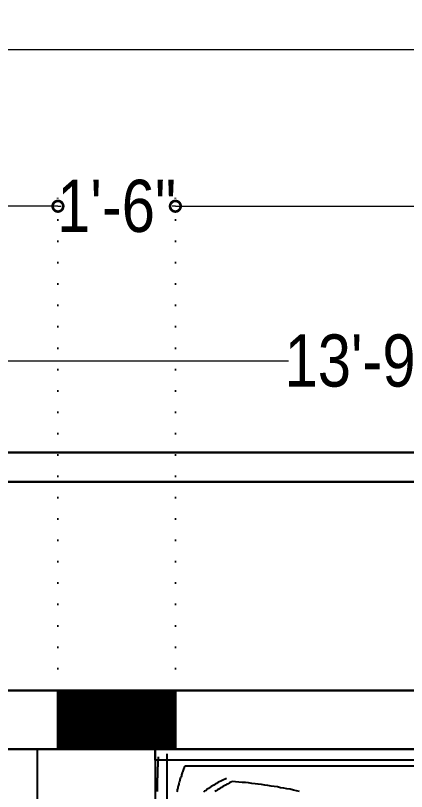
# Model space of a CAD drawing. Extents: x -454308 to 890911, y -14103 to 1343694.
# Drawn here: x 197937.5 to 197997.4, y 662146.7 to 662265.7 of the extents above; entities that cross this region are included whole.
import ezdxf

# ---------------------------------------------------------------- set-up
doc = ezdxf.new("R2010")
doc.units = 0
doc.header["$MEASUREMENT"] = 0
doc.header["$PDMODE"] = 32
doc.linetypes.add('DOT2', pattern=[3.175, 0, -3.175])
for name, color, linetype, lineweight in [('A-Wall', 7, 'Continuous', 30), ('AR- Dim', 159, 'Continuous', 9), ('Text', 55, 'Continuous', 25)]:
    doc.layers.add(name, color=color, linetype=linetype, lineweight=lineweight)
doc.layers.add('FURN', color=250, linetype='Continuous')
doc.styles.add('AA_03.50', font='ARIALN.TTF', dxfattribs={"height": 8})
doc.dimstyles.new('AA_03.50', dxfattribs={"dimtxt": 9, "dimasz": 3.25, "dimexe": 1.75, "dimexo": 3.375, "dimgap": 0.09, "dimtad": 0, "dimdec": 0, "dimzin": 3, "dimdsep": 46, "dimlunit": 4, "dimtxsty": 'AA_03.50', "dimblk": 'DOTSMALL', "dimcen": 0.09, "dimclre": 7, "dimadec": 0, "dimazin": 0, "dimtfac": 1, "dimtdec": 0, "dimtofl": 0, "dimtmove": 0, "dimatfit": 3, "dimfxl": 1, "dimtolj": 1, "dimtzin": 0, "dimlwd": -1, "dimarcsym": 0})

# ---------------------------------------------------------------- blocks, each defined once
blk = doc.blocks.new('BD')
at = {"layer": 'FURN'}
for points in [[(166042.03, 672824.71), (166059.99, 672824.71), (166059.99, 672806.71), (166042.03, 672806.71), (166042.03, 672824.71)], [(166058.8, 672806.26), (166058.55, 672806.26), (166058.31, 672806.3), (166058.06, 672806.3), (166057.81, 672806.3), (166057.57, 672806.3), (166057.36, 672806.3), (166057.12, 672806.34), (166056.87, 672806.34), (166056.62, 672806.34), (166056.38, 672806.34), (166056.17, 672806.34), (166055.92, 672806.34), (166055.68, 672806.34), (166055.43, 672806.38), (166055.18, 672806.38), (166054.94, 672806.38), (166054.73, 672806.38), (166054.49, 672806.38), (166054.24, 672806.38), (166053.99, 672806.38), (166053.75, 672806.38), (166053.5, 672806.38)], [(166058.31, 672731.83), (166058.31, 672806.71), (166059.99, 672806.71), (166059.99, 672731.83), (166058.31, 672731.83)], [(166055.02, 672794.83), (166054.94, 672795.08), (166054.81, 672795.28), (166054.69, 672795.49), (166054.61, 672795.7), (166054.49, 672795.9), (166054.36, 672796.11), (166054.24, 672796.31), (166054.12, 672796.52), (166053.99, 672796.72), (166053.87, 672796.93), (166053.75, 672797.13), (166053.62, 672797.34), (166053.5, 672797.55)], [(166059.29, 672804.9), (165983.23, 672804.9)], [(166055.51, 672795.78), (166055.39, 672795.98), (166055.31, 672796.23), (166055.18, 672796.44), (166055.1, 672796.64), (166054.98, 672796.89), (166054.86, 672797.09), (166054.73, 672797.3), (166054.61, 672797.5), (166054.49, 672797.71), (166054.36, 672797.91), (166054.24, 672798.12), (166054.12, 672798.33), (166053.95, 672798.53), (166053.83, 672798.74), (166053.66, 672798.9), (166053.54, 672799.11), (166053.38, 672799.27)], [(166057.32, 672802.15), (166057.2, 672802.23), (166057.08, 672802.27), (166056.91, 672802.35), (166056.79, 672802.39), (166056.62, 672802.44), (166056.5, 672802.48), (166056.34, 672802.56), (166056.21, 672802.6), (166056.05, 672802.64), (166055.92, 672802.68), (166055.76, 672802.72), (166055.64, 672802.81), (166055.47, 672802.85), (166055.35, 672802.89), (166055.18, 672802.93), (166055.06, 672802.97), (166054.9, 672803.01), (166054.77, 672803.05), (166054.61, 672803.09), (166054.49, 672803.13), (166054.32, 672803.18), (166054.2, 672803.22), (166054.03, 672803.22), (166053.91, 672803.26), (166053.75, 672803.3), (166053.58, 672803.34), (166053.46, 672803.38)], [(166057.36, 672734.91), (166057.36, 672802.15)], [(166053.5, 672784.56), (166053.62, 672785.05), (166053.71, 672785.5), (166053.83, 672786), (166053.91, 672786.49), (166053.99, 672786.98), (166054.08, 672787.48), (166054.2, 672787.97), (166054.28, 672788.46), (166054.32, 672788.91), (166054.4, 672789.41), (166054.49, 672789.9), (166054.57, 672790.39), (166054.61, 672790.89), (166054.69, 672791.38), (166054.73, 672791.87), (166054.81, 672792.37), (166054.86, 672792.86), (166054.9, 672793.35), (166054.94, 672793.89), (166054.98, 672794.38), (166055.02, 672794.87)]]:
    blk.add_lwpolyline(points, dxfattribs=at)
blk = doc.blocks.new('EGVSVS')
at = {"layer": 'A-Wall'}
h = blk.add_hatch(dxfattribs=at)
h.set_pattern_fill('ANSI31', color=256, style=0)
h.set_pattern_definition([(45, (0, 0), (-0.088388347648, 0.088388347648), [])])
h.paths.add_polyline_path([(188258.49, 672097.51), (188258.49, 672106.51), (188240.49, 672106.51), (188240.49, 672097.51)])
blk.add_lwpolyline([(188240.49, 672106.51), (188258.49, 672106.51), (188258.49, 672097.51), (188240.49, 672097.51)], close=True, dxfattribs=at)
blk = doc.blocks.new('_DotSmall')
at = {"color": 0, "linetype": 'ByBlock', "const_width": 0.5}
blk.add_lwpolyline([(-0.0625, 0, 1), (0.0625, 0, 1)], format="xyb", close=True, dxfattribs=at)
blk = doc.blocks.new('*D93')
at = {"layer": 'AR- Dim', "color": 7, "linetype": 'DOT2', "lineweight": -2, "transparency": 16777216}
for p, q in [((197445.19, 662219.9), (197445.19, 662262.21)), ((198165.16, 662219.9), (198165.16, 662262.21))]:
    blk.add_line(p, q, dxfattribs=at)
at = {"layer": 'AR- Dim', "color": 0, "transparency": 16777216}
for p, q in [((197445.19, 662260.46), (197793.79, 662260.46)), ((198165.16, 662260.46), (197816.56, 662260.46))]:
    blk.add_line(p, q, dxfattribs=at)
at = {"layer": 'DEFPOINTS', "color": 0, "lineweight": 30, "transparency": 16777216}
for p in [(198165.16, 662260.46), (197445.19, 662216.52), (198165.16, 662216.52)]:
    blk.add_point(p, dxfattribs=at)
at = {"layer": 'AR- Dim', "color": 0, "transparency": 16777216, "xscale": 3.25, "yscale": 3.25, "zscale": 3.25, "rotation": 180}
blk.add_blockref('_DotSmall', (197445.19, 662260.46), dxfattribs=at)
at = {"layer": 'AR- Dim', "color": 0, "transparency": 16777216, "xscale": 3.25, "yscale": 3.25, "zscale": 3.25}
blk.add_blockref('_DotSmall', (198165.16, 662260.46), dxfattribs=at)
at = {"layer": 'AR- Dim', "color": 0, "lineweight": 30, "transparency": 16777216, "insert": (197805.18, 662260.46), "char_height": 8, "attachment_point": 5, "style": 'AA_03.50'}
blk.add_mtext('\\A1;60\'-0"', dxfattribs=at)
blk = doc.blocks.new('*D108')
at = {"layer": 'AR- Dim', "color": 7, "linetype": 'DOT2', "lineweight": -2, "transparency": 16777216}
for p, q in [((197907.99, 662156.65), (197907.99, 662214.51)), ((198072.79, 662156.61), (198072.79, 662214.51))]:
    blk.add_line(p, q, dxfattribs=at)
at = {"layer": 'AR- Dim', "color": 0, "transparency": 16777216}
for p, q in [((197907.99, 662212.76), (197979.33, 662212.76)), ((198072.79, 662212.76), (198001.45, 662212.76))]:
    blk.add_line(p, q, dxfattribs=at)
at = {"layer": 'DEFPOINTS', "color": 0, "lineweight": 30, "transparency": 16777216}
for p in [(198072.79, 662212.76), (197907.99, 662153.27), (198072.79, 662153.23)]:
    blk.add_point(p, dxfattribs=at)
at = {"layer": 'AR- Dim', "color": 0, "transparency": 16777216, "xscale": 3.25, "yscale": 3.25, "zscale": 3.25, "rotation": 180}
blk.add_blockref('_DotSmall', (197907.99, 662212.76), dxfattribs=at)
at = {"layer": 'AR- Dim', "color": 0, "transparency": 16777216, "xscale": 3.25, "yscale": 3.25, "zscale": 3.25}
blk.add_blockref('_DotSmall', (198072.79, 662212.76), dxfattribs=at)
at = {"layer": 'AR- Dim', "color": 0, "lineweight": 30, "transparency": 16777216, "insert": (197990.39, 662212.76), "char_height": 8, "attachment_point": 5, "style": 'AA_03.50'}
blk.add_mtext('\\A1;13\'-9"', dxfattribs=at)
blk = doc.blocks.new('*D117')
at = {"layer": 'AR- Dim', "color": 7, "linetype": 'DOT2', "lineweight": -2, "transparency": 16777216}
for p, q in [((197820.84, 662165.61), (197820.84, 662238.22)), ((197943.99, 662165.61), (197943.99, 662238.22))]:
    blk.add_line(p, q, dxfattribs=at)
at = {"layer": 'AR- Dim', "color": 0, "transparency": 16777216}
for p, q in [((197820.84, 662236.47), (197871.36, 662236.47)), ((197943.99, 662236.47), (197893.47, 662236.47))]:
    blk.add_line(p, q, dxfattribs=at)
at = {"layer": 'DEFPOINTS', "color": 0, "lineweight": 30, "transparency": 16777216}
for p in [(197943.99, 662236.47), (197820.84, 662162.23), (197943.99, 662162.23)]:
    blk.add_point(p, dxfattribs=at)
at = {"layer": 'AR- Dim', "color": 0, "transparency": 16777216, "xscale": 3.25, "yscale": 3.25, "zscale": 3.25, "rotation": 180}
blk.add_blockref('_DotSmall', (197820.84, 662236.47), dxfattribs=at)
at = {"layer": 'AR- Dim', "color": 0, "transparency": 16777216, "xscale": 3.25, "yscale": 3.25, "zscale": 3.25}
blk.add_blockref('_DotSmall', (197943.99, 662236.47), dxfattribs=at)
at = {"layer": 'AR- Dim', "color": 0, "lineweight": 30, "transparency": 16777216, "insert": (197882.42, 662236.47), "char_height": 8, "attachment_point": 5, "style": 'AA_03.50'}
blk.add_mtext('\\A1;10\'-3"', dxfattribs=at)
blk = doc.blocks.new('*D118')
at = {"layer": 'AR- Dim', "color": 7, "linetype": 'DOT2', "lineweight": -2, "transparency": 16777216}
for p, q in [((197943.99, 662165.61), (197943.99, 662238.22)), ((197961.99, 662165.61), (197961.99, 662238.22))]:
    blk.add_line(p, q, dxfattribs=at)
at = {"layer": 'AR- Dim', "color": 0, "transparency": 16777216}
for p, q in [((197943.99, 662236.47), (197944.48, 662236.47)), ((197961.99, 662236.47), (197961.5, 662236.47))]:
    blk.add_line(p, q, dxfattribs=at)
at = {"layer": 'DEFPOINTS', "color": 0, "lineweight": 30, "transparency": 16777216}
for p in [(197961.99, 662236.47), (197943.99, 662162.23), (197961.99, 662162.23)]:
    blk.add_point(p, dxfattribs=at)
at = {"layer": 'AR- Dim', "color": 0, "transparency": 16777216, "xscale": 3.25, "yscale": 3.25, "zscale": 3.25, "rotation": 180}
blk.add_blockref('_DotSmall', (197943.99, 662236.47), dxfattribs=at)
at = {"layer": 'AR- Dim', "color": 0, "transparency": 16777216, "xscale": 3.25, "yscale": 3.25, "zscale": 3.25}
blk.add_blockref('_DotSmall', (197961.99, 662236.47), dxfattribs=at)
at = {"layer": 'AR- Dim', "color": 0, "lineweight": 30, "transparency": 16777216, "insert": (197952.99, 662236.47), "char_height": 8, "attachment_point": 5, "style": 'AA_03.50'}
blk.add_mtext('\\A1;1\'-6"', dxfattribs=at)
blk = doc.blocks.new('*D119')
at = {"layer": 'AR- Dim', "color": 7, "linetype": 'DOT2', "lineweight": -2, "transparency": 16777216}
for p, q in [((197961.99, 662165.61), (197961.99, 662238.22)), ((198063.79, 662165.61), (198063.79, 662238.22))]:
    blk.add_line(p, q, dxfattribs=at)
at = {"layer": 'AR- Dim', "color": 0, "transparency": 16777216}
for p, q in [((197961.99, 662236.47), (198004.07, 662236.47)), ((198063.79, 662236.47), (198021.71, 662236.47))]:
    blk.add_line(p, q, dxfattribs=at)
at = {"layer": 'DEFPOINTS', "color": 0, "lineweight": 30, "transparency": 16777216}
for p in [(198063.79, 662236.47), (197961.99, 662162.23), (198063.79, 662162.23)]:
    blk.add_point(p, dxfattribs=at)
at = {"layer": 'AR- Dim', "color": 0, "transparency": 16777216, "xscale": 3.25, "yscale": 3.25, "zscale": 3.25, "rotation": 180}
blk.add_blockref('_DotSmall', (197961.99, 662236.47), dxfattribs=at)
at = {"layer": 'AR- Dim', "color": 0, "transparency": 16777216, "xscale": 3.25, "yscale": 3.25, "zscale": 3.25}
blk.add_blockref('_DotSmall', (198063.79, 662236.47), dxfattribs=at)
at = {"layer": 'AR- Dim', "color": 0, "lineweight": 30, "transparency": 16777216, "insert": (198012.89, 662236.47), "char_height": 8, "attachment_point": 5, "style": 'AA_03.50'}
blk.add_mtext('\\A1;8\'-6"', dxfattribs=at)

msp = doc.modelspace()

# ---------------------------------------------------------------- linework, layer by layer
at = {"layer": 'A-Wall'}
for p, q in [((197445.191, 662198.732), (198165.164, 662198.732)), ((197454.191, 662194.232), (198165.164, 662194.232)), ((197907.992, 662153.232), (198072.787, 662153.232))]:
    msp.add_line(p, q, dxfattribs=at)
msp.add_lwpolyline([(198081.787, 662148.773), (198081.787, 662162.232), (197802.862, 662162.232)], dxfattribs=at)

# ---------------------------------------------------------------- block references
msp.add_blockref('EGVSVS', (9703.5, -9944.274), dxfattribs=at)
at = {"layer": 'Text', "rotation": 90}
msp.add_blockref('BD', (870765.588, 496093.239), dxfattribs=at)

# ---------------------------------------------------------------- dimensions: what is measured, and where the dimension line sits
at = {"layer": 'AR- Dim', "lineweight": 30}
for base, p1, p2, picture, middle in [((198165.164, 662260.462), (197445.191, 662216.521), (198165.164, 662216.521), '*D93', (197805.177, 662260.462)), ((197943.992, 662236.472), (197820.84, 662162.232), (197943.992, 662162.232), '*D117', (197882.416, 662236.472)), ((197961.992, 662236.472), (197943.992, 662162.232), (197961.992, 662162.232), '*D118', (197952.992, 662236.472)), ((198063.787, 662236.472), (197961.992, 662162.232), (198063.787, 662162.232), '*D119', (198012.89, 662236.472))]:
    dim = msp.add_linear_dim(base=base, p1=p1, p2=p2, dimstyle='AA_03.50', override={"dimtxt": 8, "dimdec": 1, "dimtdec": 1, "dimtmove": 1, "dimfxl": 0.1}, dxfattribs=at)
    dim.commit()
    dim.dimension.update_dxf_attribs({"geometry": picture, "text_midpoint": middle})
dim = msp.add_linear_dim(base=(198072.787, 662212.758), p1=(197907.992, 662153.273), p2=(198072.787, 662153.232), dimstyle='AA_03.50', override={"dimtxt": 8, "dimdec": 1, "dimtdec": 1, "dimtmove": 1, "dimfxl": 0.1}, dxfattribs=at)
dim.commit()
dim.dimension.update_dxf_attribs({"geometry": '*D108', "text_midpoint": (197990.39, 662212.758), "dimtype": 160})

doc.saveas('drawing.dxf')
